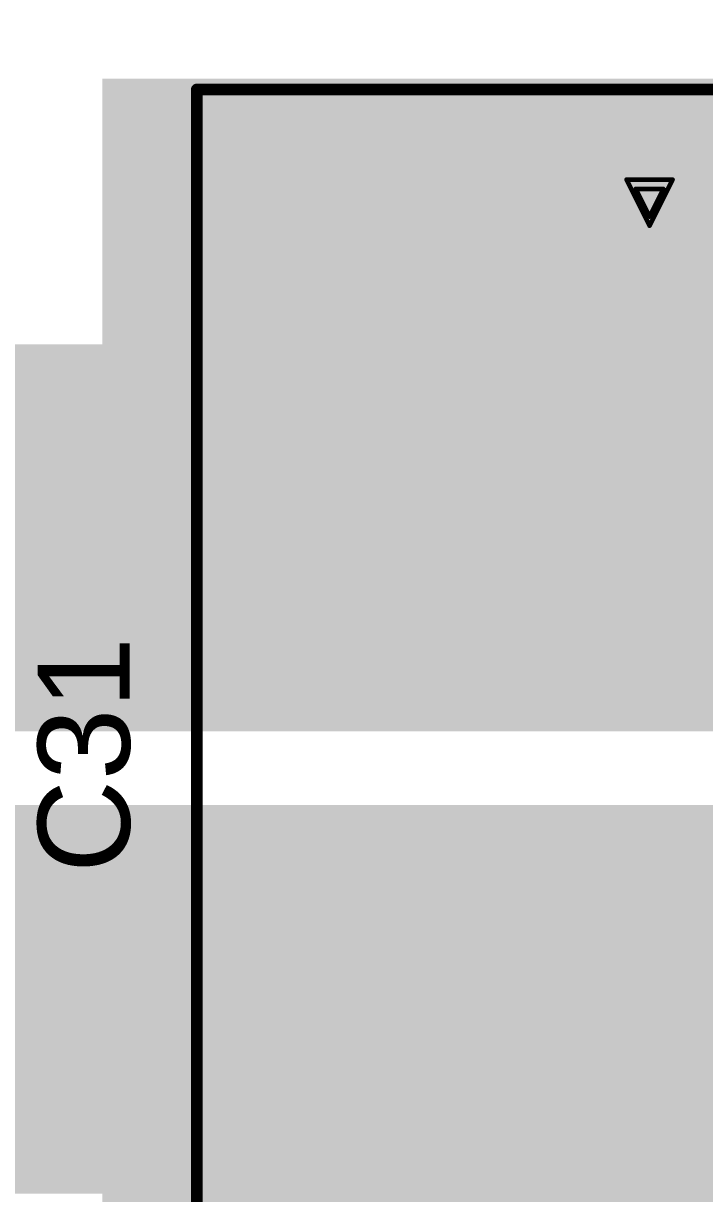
# Model space of a CAD drawing. Header units: inches. Extents: x 68 to 568, y 3 to 460.
# Drawn here: x 334.87 to 342.39, y 215.7 to 228.61 of the extents above; entities that cross this region are included whole.
import ezdxf

# ---------------------------------------------------------------- set-up
doc = ezdxf.new("R2010")
doc.units = ezdxf.units.IN
for name, color, linetype in [('Bottom Layer', 5, 'Continuous'), ('Bottom Solder', 6, 'Continuous'), ('Drill Drawing', 1, 'Continuous'), ('Layer 1', 16, 'Continuous'), ('Layer 2', 76, 'Continuous'), ('Multi-Layer', 9, 'Continuous'), ('Pad Holes', 156, 'Continuous'), ('Top Layer', 1, 'Continuous'), ('Top Overlay', 2, 'Continuous'), ('Top Solder', 216, 'Continuous')]:
    doc.layers.add(name, color=color, linetype=linetype)
doc.styles.add('Arial', font='', dxfattribs={"height": 0.2})
doc.styles.get('Arial').set_extended_font_data('Arial')

# ---------------------------------------------------------------- blocks, each defined once
blk = doc.blocks.new('890324024005_452')
at = {"layer": 'Bottom Layer'}
blk.add_hatch(color=5, dxfattribs=at).paths.add_polyline_path([(-7.15, 0.9), (-5.35, 0.9), (-5.35, -0.9), (-7.15, -0.9)])
at = {"layer": 'Bottom Solder'}
blk.add_hatch(color=6, dxfattribs=at).paths.add_polyline_path([(-7.252, 1.002), (-5.248, 1.002), (-5.248, -1.002), (-7.252, -1.002)])
at = {"layer": 'Layer 1'}
blk.add_hatch(color=16, dxfattribs=at).paths.add_polyline_path([(-7.15, 0.9), (-5.35, 0.9), (-5.35, -0.9), (-7.15, -0.9)])
at = {"layer": 'Layer 2'}
blk.add_hatch(color=76, dxfattribs=at).paths.add_polyline_path([(-7.15, 0.9), (-5.35, 0.9), (-5.35, -0.9), (-7.15, -0.9)])
at = {"layer": 'Multi-Layer'}
blk.add_hatch(color=9, dxfattribs=at).paths.add_polyline_path([(-7.15, 0.9), (-5.35, 0.9), (-5.35, -0.9), (-7.15, -0.9)])
at = {"layer": 'Pad Holes'}
h = blk.add_hatch(color=7, dxfattribs=at)
edge = h.paths.add_edge_path()
edge.add_arc((-6.25, 0), 0.46, 0, 360)
at = {"layer": 'Top Layer'}
blk.add_hatch(color=1, dxfattribs=at).paths.add_polyline_path([(-7.15, 0.9), (-5.35, 0.9), (-5.35, -0.9), (-7.15, -0.9)])
at = {"layer": 'Top Solder'}
blk.add_hatch(color=216, dxfattribs=at).paths.add_polyline_path([(-7.252, 1.002), (-5.248, 1.002), (-5.248, -1.002), (-7.252, -1.002)])
at = {"layer": 'Top Overlay'}
for points in [[(-7.5, -5, 0.127, 0.127, 0), (-7.5, 5, 0.127, 0.127, 0)], [(7.5, -5, 0.127, 0.127, 0), (-7.5, -5, 0.127, 0.127, 0)]]:
    blk.add_lwpolyline(points, format="xyseb", dxfattribs=at)
blk.add_lwpolyline([(-7.532, -5, 0.0635, 0.0635, 1), (-7.468, -5, 0.0635, 0.0635, 1)], format="xyseb", close=True, dxfattribs=at)
blk.add_lwpolyline([(-7.532, -5, 0.0635, 0.0635, 1), (-7.468, -5, 0.0635, 0.0635, 1)], format="xyseb", close=True, dxfattribs=at)

msp = doc.modelspace()

# ---------------------------------------------------------------- hatches: boundary and pattern name
at = {"layer": 'Bottom Layer'}
for points in [[(353.085, 220.801), (329.463, 220.801), (329.463, 225.069), (335.737, 225.069), (335.737, 228.002), (345.846, 228.002), (345.846, 236.27), (353.085, 236.27)], [(353.085, 204.291), (345.846, 204.291), (345.846, 212.762), (335.737, 212.762), (335.737, 215.696), (329.463, 215.696), (329.463, 219.963), (353.085, 219.963)]]:
    msp.add_hatch(color=5, dxfattribs=at).paths.add_polyline_path(points)
at = {"layer": 'Top Layer'}
for points in [[(336.84, 220.801), (353.909, 220.801), (353.909, 227.863), (336.84, 227.863)], [(329.601, 220.801), (353.909, 220.801), (353.909, 225.069), (329.601, 225.069)], [(329.601, 215.721), (353.909, 215.721), (353.909, 219.988), (329.601, 219.988)], [(336.84, 212.927), (353.909, 212.927), (353.909, 219.988), (336.84, 219.988)]]:
    msp.add_hatch(color=1, dxfattribs=at).paths.add_polyline_path(points)

# ---------------------------------------------------------------- linework, layer by layer
at = {"layer": 'Drill Drawing'}
for points in [[(341.528, 226.887, 0.0508, 0.0508, 0), (342.036, 226.887, 0.0508, 0.0508, 0)], [(341.528, 226.887, 0.0508, 0.0508, 0), (341.782, 226.379, 0.0508, 0.0508, 0)], [(341.782, 226.379, 0.0508, 0.0508, 0), (342.036, 226.887, 0.0508, 0.0508, 0)], [(341.63, 226.785, 0.0508, 0.0508, 0), (341.935, 226.785, 0.0508, 0.0508, 0)], [(341.63, 226.785, 0.0508, 0.0508, 0), (341.782, 226.48, 0.0508, 0.0508, 0)], [(341.782, 226.48, 0.0508, 0.0508, 0), (341.935, 226.785, 0.0508, 0.0508, 0)]]:
    msp.add_lwpolyline(points, format="xyseb", dxfattribs=at)
for points in [[(341.515, 226.887, 0.0254, 0.0254, 1), (341.541, 226.887, 0.0254, 0.0254, 1)], [(341.515, 226.887, 0.0254, 0.0254, 1), (341.541, 226.887, 0.0254, 0.0254, 1)], [(342.023, 226.887, 0.0254, 0.0254, 1), (342.049, 226.887, 0.0254, 0.0254, 1)], [(342.023, 226.887, 0.0254, 0.0254, 1), (342.049, 226.887, 0.0254, 0.0254, 1)], [(341.617, 226.785, 0.0254, 0.0254, 1), (341.642, 226.785, 0.0254, 0.0254, 1)], [(341.617, 226.785, 0.0254, 0.0254, 1), (341.642, 226.785, 0.0254, 0.0254, 1)], [(341.922, 226.785, 0.0254, 0.0254, 1), (341.947, 226.785, 0.0254, 0.0254, 1)], [(341.922, 226.785, 0.0254, 0.0254, 1), (341.947, 226.785, 0.0254, 0.0254, 1)], [(341.769, 226.48, 0.0254, 0.0254, 1), (341.795, 226.48, 0.0254, 0.0254, 1)], [(341.769, 226.48, 0.0254, 0.0254, 1), (341.795, 226.48, 0.0254, 0.0254, 1)], [(341.769, 226.379, 0.0254, 0.0254, 1), (341.795, 226.379, 0.0254, 0.0254, 1)], [(341.769, 226.379, 0.0254, 0.0254, 1), (341.795, 226.379, 0.0254, 0.0254, 1)]]:
    msp.add_lwpolyline(points, format="xyseb", close=True, dxfattribs=at)

# ---------------------------------------------------------------- block references
at = {"rotation": 270}
msp.add_blockref('890324024005_452', (341.782, 220.383), dxfattribs=at)

# ---------------------------------------------------------------- texts
at = {"layer": 'Top Overlay', "style": 'Arial'}
msp.add_text('C31', height=1.016, rotation=90, dxfattribs=at).set_placement((336.042, 219.236))

doc.saveas('drawing.dxf')
